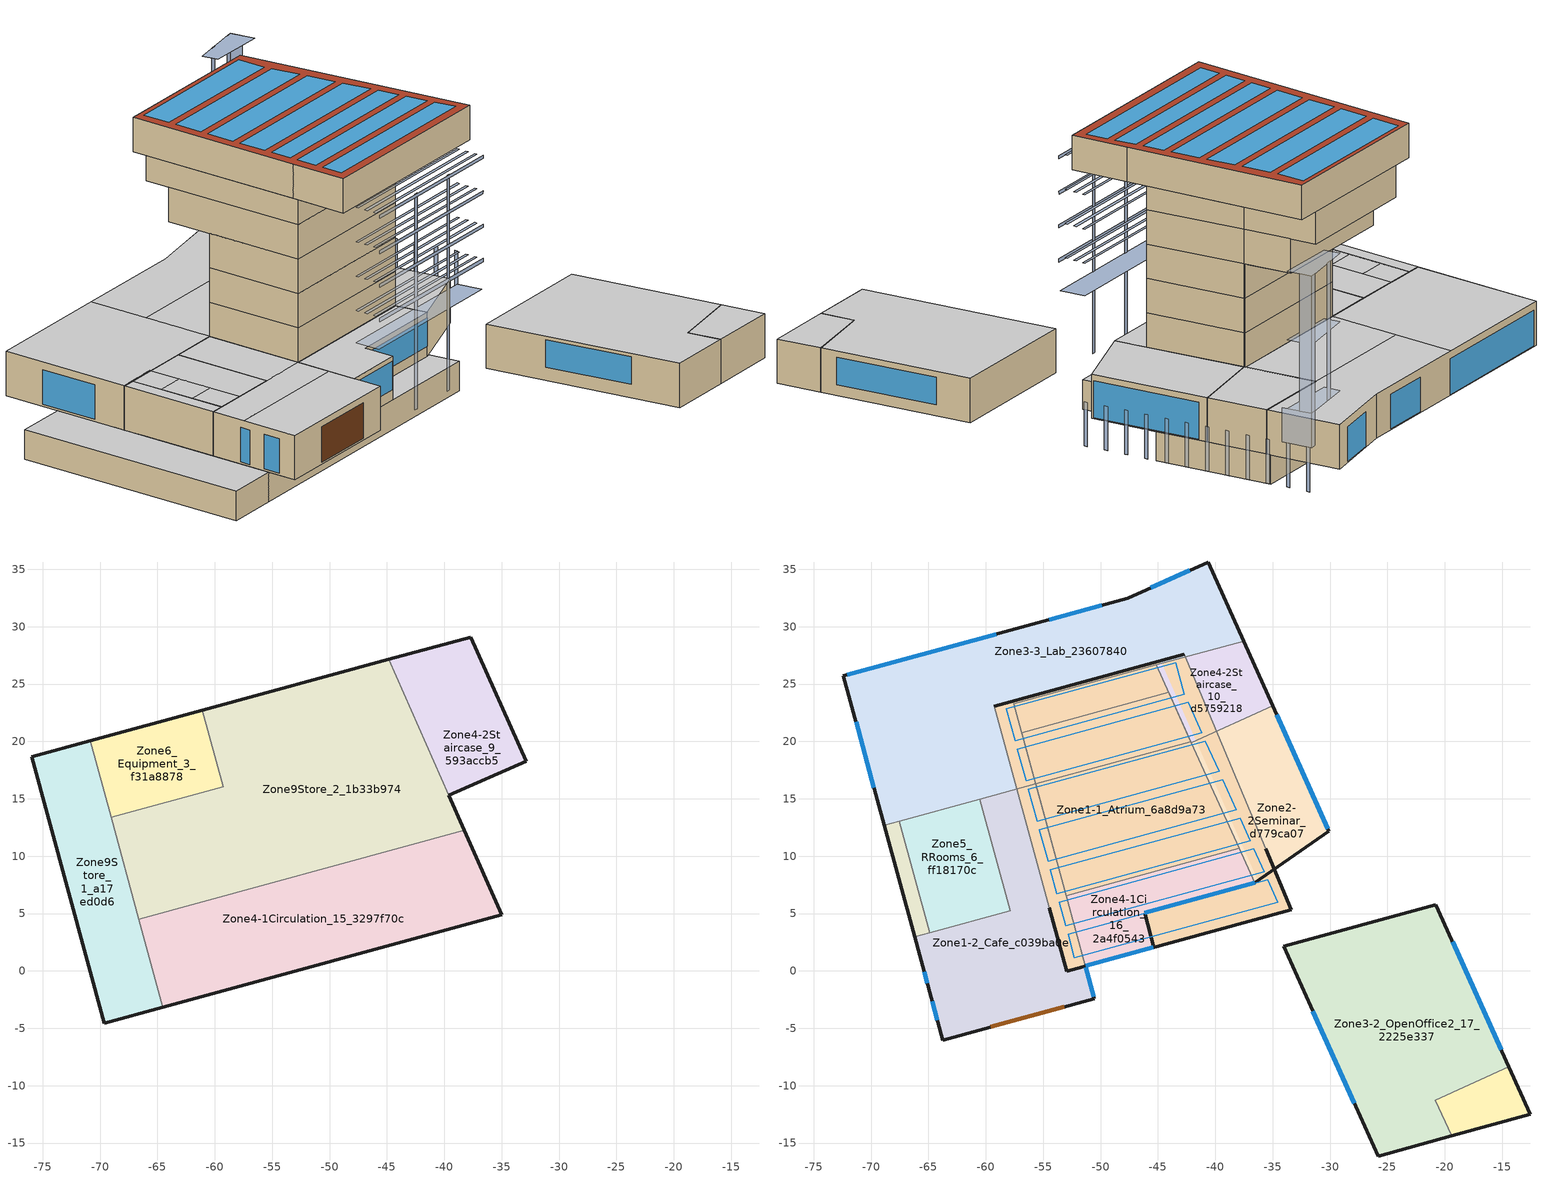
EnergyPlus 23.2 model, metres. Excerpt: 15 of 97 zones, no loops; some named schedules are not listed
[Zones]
Zone4-1Circulation_15_3297f70c
 floor ground (Ext_G): -38.24,12.24 -34.98,4.9 -64.52,-3.17 -66.61,4.5 z-3
 wall to Zone9Store_2_1b33b974 (Generic Interior Wall): -38.24,12.24 -66.61,4.5 z-3:0
 wall to Zone9Store_1_a17ed0d6 (Generic Interior Wall): -66.61,4.5 -64.52,-3.17 z-3:0
 wall ground (Ext_W): -64.52,-3.17 -34.98,4.9 -38.24,12.24 z-3:0
 ceiling ground (Ext_G): -46.17,5.06 -45.35,2.07 -34.98,4.9 -36.3,7.86 -36.56,7.68 z0
Zone4-2Staircase_9_593accb5
 floor ground (Ext_G): -37.69,29.09 -32.85,18.29 -39.6,15.3 -44.85,27.14 z-3
 wall to Zone9Store_2_1b33b974 (Generic Interior Wall): -44.85,27.14 -39.6,15.3 z-3:0
 wall ground (Ext_W): -39.6,15.3 -32.85,18.29 -37.69,29.09 -44.85,27.14 z-3:0
Zone6_Equipment_3_f31a8878
 floor ground (Ext_G): -61.07,22.71 -59.25,16.05 -69.04,13.38 -70.85,20.04 z-3
 wall to Zone9Store_2_1b33b974 (Generic Interior Wall): -69.04,13.38 -59.25,16.05 -61.07,22.71 z-3:0
 wall to Zone9Store_1_a17ed0d6 (Generic Interior Wall): -70.85,20.04 -69.04,13.38 z-3:0
 wall ground (Ext_W): -61.07,22.71 -70.85,20.04 z-3:0
Zone9Store_1_a17ed0d6
 floor ground (Ext_G): -70.85,20.04 -64.52,-3.17 -69.62,-4.56 -75.95,18.65 z-3
 wall to Zone9Store_2_1b33b974 (Generic Interior Wall): -66.61,4.5 -69.04,13.38 z-3:0
 wall ground (Ext_W): -70.85,20.04 -75.95,18.65 -69.62,-4.56 -64.52,-3.17 z-3:0
 ceiling ground (Ext_G): -75.95,18.65 -69.62,-4.56 -64.52,-3.17 -70.85,20.04 z0
Zone9Store_2_1b33b974
 floor ground (Ext_G): -44.85,27.14 -38.24,12.24 -66.61,4.5 -69.04,13.38 -59.25,16.05 -61.07,22.71 z-3
 wall ground (Ext_W): -38.24,12.24 -39.6,15.3 / -44.85,27.14 -61.07,22.71 z-3:0
Zone1-1_Atrium_6a8d9a73
 floor to Zone9Store_2_1b33b974 (Generic Interior Floor): -42.12,19.99 -38.58,12.15 -53.42,8.1 -55.66,16.3 z0
 floor to Zone4-1Circulation_15_3297f70c (Generic Interior Floor): -38.58,12.15 -37.92,10.68 -53,6.56 -53.42,8.1 z0
 floor to Zone4-1Circulation_9_7399e7a8 (Generic Interior Floor): -44.06,24.27 -42.12,19.99 -55.66,16.3 -56.88,20.77 z15
 floor to Zone4-1Circulation_6_541f55f8 (Generic Interior Floor): -45.14,26.66 -44.06,24.27 -56.88,20.77 -57.56,23.27 z18.5
 floor to Zone4-1Circulation_5_8dfb2da8 (Generic Interior Floor): -53,6.56 -52.08,3.19 -53.72,2.75 -54.64,6.12 z22
 floor to Zone4-1Circulation_4_b4d13b00 (Generic Interior Floor): -37.92,10.68 -35.27,4.82 -51.32,0.43 -53,6.56 z22
 floor to Zone3-2_OpenOffice2_5_2a12de25 (Generic Interior Floor): -39.9,20.87 -33.39,5.33 -35.27,4.82 -42.07,19.88 z22
 floor to Zone3-2_OpenOffice2_4_df3f73ff (Generic Interior Floor): -42.71,27.57 -42.61,27.35 -57.56,23.27 -57.62,23.5 z22
 floor to Zone3-1_OpenOffice_2_110e1ef3 (Generic Interior Floor): -57.62,23.5 -53,6.56 -54.64,6.12 -59.26,23.05 z22
 floor to Zone2-1_Meeting_2_0e073c3e (Generic Interior Floor): -52.08,3.19 -51.32,0.43 -52.96,-0.01 -53.72,2.75 z22
 floor to Zone4-2Staircase_3_cad931a6 (Generic Interior Floor): -42.61,27.35 -39.9,20.87 -42.07,19.88 -45.14,26.66 z22
 wall outside (Ext_W): -54.47,5.51 -52.96,-0.01 -33.39,5.33 -35.62,10.65 / -42.71,27.57 -59.26,23.05 z22:25.5
 wall to Zone6_Equipment_2_ef97933c (Generic Interior Wall): -35.62,10.65 -42.71,27.57 z22:25.5
 wall to Zone4-1Circulation_16_2a4f0543 (Generic Interior Wall): -53,6.56 -37.92,10.68 z0:4.5
 wall to Zone4-1Circulation_14_3c9cbe47 (Generic Interior Wall): -42.12,19.99 -55.66,16.3 z8:11.5
 wall to Zone4-1Circulation_13_936781d5 (Generic Interior Wall): -53,6.56 -37.92,10.68 z8:11.5
 wall to Zone4-1Circulation_10_7739e39b (Generic Interior Wall): -53,6.56 -37.92,10.68 z11.5:15
 wall to Zone4-1Circulation_9_7399e7a8 (Generic Interior Wall): -42.12,19.99 -55.66,16.3 z11.5:15
 wall to Zone4-1Circulation_8_3570322d (Generic Interior Wall): -53,6.56 -37.92,10.68 z15:18.5
 wall to Zone4-1Circulation_6_541f55f8 (Generic Interior Wall): -44.06,24.27 -56.88,20.77 z15:18.5
 wall to Zone6_Equipment_1_8cbd7810 (Generic Interior Wall): -59.26,23.05 -54.47,5.51 z22:25.5
 wall to Zone4-1Circulation_4_b4d13b00 (Generic Interior Wall): -53,6.56 -37.92,10.68 z18.5:22
 wall to Zone4-1Circulation_3_90c8337a (Generic Interior Wall): -53,6.56 -37.92,10.68 z4.5:8
 wall to Zone4-1Circulation_1_7168e09f (Generic Interior Wall): -42.12,19.99 -55.66,16.3 z4.5:8
 wall to Zone3-3_Lab_23607840 (Generic Interior Wall): -42.12,19.99 -55.66,16.3 z0:4.5
 wall to Zone3-2_OpenOffice2_15_cc8116dd (Generic Interior Wall): -37.92,10.68 -42.07,19.88 z8:11.5
 wall to Zone3-2_OpenOffice2_11_e9a9f9c3 (Generic Interior Wall): -37.92,10.68 -42.07,19.88 z11.5:15
 wall to Zone3-2_OpenOffice2_8_104f9eb4 (Generic Interior Wall): -37.92,10.68 -42.07,19.88 z15:18.5
 wall to Zone3-2_OpenOffice2_5_2a12de25 (Generic Interior Wall): -37.92,10.68 -42.07,19.88 z18.5:22
 wall to Zone4-2Staircase_10_d5759218 (Generic Interior Wall): -42.07,19.88 -42.12,19.99 z0:4.5
 wall to Zone3-2_OpenOffice2_4_df3f73ff (Generic Interior Wall): -45.14,26.66 -57.56,23.27 z18.5:22
 wall to Zone3-2_OpenOffice2_3_c814639c (Generic Interior Wall): -37.92,10.68 -42.07,19.88 z4.5:8
 wall to Zone3-1_OpenOffice_5_09eeacda (Generic Interior Wall): -55.66,16.3 -53,6.56 z8:11.5
 wall to Zone3-1_OpenOffice_4_da0df4cb (Generic Interior Wall): -55.66,16.3 -53,6.56 z11.5:15
 wall to Zone3-1_OpenOffice_3_5765be82 (Generic Interior Wall): -56.88,20.77 -53,6.56 z15:18.5
 wall to Zone3-1_OpenOffice_2_110e1ef3 (Generic Interior Wall): -57.56,23.27 -53,6.56 z18.5:22
 wall to Zone3-1_OpenOffice_1_9fee57e6 (Generic Interior Wall): -55.66,16.3 -53,6.56 z4.5:8
 wall to Zone4-2Staircase_7_666e637a (Generic Interior Wall): -42.07,19.88 -42.12,19.99 z8:11.5
 wall to Zone2-2Seminar_d779ca07 (Generic Interior Wall): -37.92,10.68 -42.07,19.88 z0:4.5
 wall to Zone1-2_Cafe_c039ba0e (Generic Interior Wall): -55.66,16.3 -53,6.56 z0:4.5
 wall to Zone4-2Staircase_6_98eb0e3c (Generic Interior Wall): -42.07,19.88 -42.12,19.99 z11.5:15
 wall to Zone4-2Staircase_4_d96fed0a (Generic Interior Wall): -42.07,19.88 -44.06,24.27 z15:18.5
 wall to Zone4-2Staircase_3_cad931a6 (Generic Interior Wall): -42.07,19.88 -45.14,26.66 z18.5:22
 wall to Zone4-2Staircase_2_971aa7ec (Generic Interior Wall): -42.07,19.88 -42.12,19.99 z4.5:8
 roof outside (Ext_R): -59.26,23.05 -52.96,-0.01 -33.39,5.33 -42.71,27.57 z25.5
 skylight (Ext_Win): -58.2,22.84 -57.44,20.08 -42.68,24.11 -43.44,26.87 z25.5; -55.32,12.31 -54.57,9.55 -38.16,14.03 -39.35,16.67 z25.5; -56.28,15.82 -55.53,13.06 -39.67,17.39 -40.86,20.03 z25.5
 skylight (U 0.29 SHGC 0.4 Simple Glazing Window): -57.24,19.33 -56.48,16.57 -41.18,20.75 -42.36,23.39 z25.5; -53.6,6 -53.04,3.94 -35.75,8.66 -36.64,10.63 z25.5; -52.83,3.19 -52.27,1.13 -34.55,5.97 -35.43,7.94 z25.5; -54.36,8.8 -53.8,6.74 -36.96,11.34 -37.84,13.31 z25.5
Zone1-2_Cafe_c039ba0e
 floor to Zone9Store_2_1b33b974 (Generic Interior Floor): -55.66,16.3 -53.42,8.1 -58.3,6.76 -60.54,14.96 z0
 floor ground (Ext_G): -51.32,0.43 -50.55,-2.42 -63.74,-6.02 -64.52,-3.17 z0
 floor to Zone4-1Circulation_15_3297f70c (Generic Interior Floor): -53.42,8.1 -51.32,0.43 -64.52,-3.17 -66.19,2.96 -57.88,5.23 -58.3,6.76 z0
 wall outside (Ext_W): -66.19,2.96 -63.74,-6.02 -50.55,-2.42 -51.32,0.43 z0:4.5
 wall to Zone7Shaft_6_667e71f6 (Generic Interior Wall): -64.89,3.32 -66.19,2.96 z0:4.5
 wall to Zone5_RRooms_6_ff18170c (Generic Interior Wall): -60.54,14.96 -57.88,5.23 -64.89,3.32 z0:4.5
 wall to Zone4-1Circulation_16_2a4f0543 (Generic Interior Wall): -51.32,0.43 -53,6.56 z0:4.5
 wall to Zone3-3_Lab_23607840 (Generic Interior Wall): -55.66,16.3 -60.54,14.96 z0:4.5
 window (Ext_Win): -65.36,-0.09 -65.09,-1.07 z0.21:3.73; -64.66,-2.65 -64.21,-4.29 z0.2:3.73; -50.6,-2.23 -51.3,0.34 z0.2:3.82
 door (Ext_Door): -59.58,-4.89 -53.17,-3.14 z0.2:3.82
 ceiling to Zone4-1Circulation_2_bd6d9cbe (Generic Interior Ceiling): -66.19,2.96 -65.27,-0.41 -52.08,3.19 -53,6.56 z4.5
 ceiling to Zone3-1_OpenOffice_1_9fee57e6 (Generic Interior Ceiling): -60.54,14.96 -57.88,5.23 -53,6.56 -55.66,16.3 z4.5
 ceiling to Zone2-1_Meeting_1_eca3b0f8 (Generic Interior Ceiling): -65.27,-0.41 -63.74,-6.02 -50.55,-2.42 -52.08,3.19 z4.5
Zone2-2Seminar_d779ca07
 floor to Zone9Store_2_1b33b974 (Generic Interior Floor): -41.7,20.05 -38.24,12.24 -38.58,12.15 -42.07,19.88 z0
 floor to Zone4-2Staircase_9_593accb5 (Generic Interior Floor): -35.01,23.1 -32.85,18.29 -39.6,15.3 -41.7,20.05 z0
 floor to Zone4-1Circulation_15_3297f70c (Generic Interior Floor): -38.24,12.24 -36.3,7.86 -36.56,7.68 -38.58,12.15 z0
 floor ground (Ext_G): -32.85,18.29 -30.1,12.16 -36.3,7.86 -39.6,15.3 z0
 wall outside (Ext_W): -36.56,7.68 -30.1,12.16 -35.01,23.1 z0:4.5
 wall to Zone4-2Staircase_10_d5759218 (Generic Interior Wall): -35.01,23.1 -42.07,19.88 z0:4.5
 wall to Zone4-1Circulation_16_2a4f0543 (Generic Interior Wall): -37.92,10.68 -36.56,7.68 z0:4.5
 window (U 0.29 SHGC 0.4 Simple Glazing Window): -30.2,12.38 -34.64,22.3 z0.1:3.85
 ceiling to Zone3-2_OpenOffice2_3_c814639c (Generic Interior Ceiling): -42.07,19.88 -36.56,7.68 -30.1,12.16 -35.01,23.1 z4.5
Zone3-2_OpenOffice2_17_2225e337
 floor ground (Ext_G): -20.78,5.76 -14.42,-8.37 -20.82,-11.25 -19.41,-14.38 -25.8,-16.13 -34.06,2.14 z0
 wall outside (Ext_W): -14.42,-8.37 -20.78,5.76 -34.06,2.14 -25.8,-16.13 -19.41,-14.38 z0:4.5
 wall to Zone4-2Staircase_8_023d3ca0 (Generic Interior Wall): -19.41,-14.38 -20.82,-11.25 -14.42,-8.37 z0:4.5
 window (U 0.29 SHGC 0.4 Simple Glazing Window): -15.08,-6.89 -19.32,2.52 z1.1:3.9; -31.51,-3.5 -27.87,-11.55 z1.35:4.15
 ceiling to Zone3-2_OpenOffice2_2_5518a8fc (Generic Interior Ceiling): -34.06,2.14 -25.8,-16.13 -19.41,-14.38 -20.82,-11.25 -14.42,-8.37 -20.78,5.76 z4.5
Zone3-3_Lab_23607840
 floor to Zone9Store_2_1b33b974 (Generic Interior Floor): -44.69,26.78 -45.14,26.66 -42.12,19.99 -68.85,12.69 -69.04,13.38 -59.25,16.05 -61.07,22.71 -44.85,27.14 z0
 floor ground (Ext_G): -40.62,35.63 -37.69,29.09 -70.85,20.04 -72.4,25.7 -47.65,32.46 z0
 floor to Zone6_Equipment_3_f31a8878 (Generic Interior Floor): -61.07,22.71 -59.25,16.05 -69.04,13.38 -70.85,20.04 z0
 floor to Zone4-2Staircase_9_593accb5 (Generic Interior Floor): -37.69,29.09 -37.53,28.73 -44.69,26.78 -44.85,27.14 z0
 wall outside (Ext_W): -37.53,28.73 -40.62,35.63 -47.65,32.46 -72.4,25.7 -68.85,12.69 z0:4.5
 wall to Zone7Shaft_6_667e71f6 (Generic Interior Wall): -68.85,12.69 -67.55,13.05 z0:4.5
 wall to Zone5_RRooms_6_ff18170c (Generic Interior Wall): -67.55,13.05 -60.54,14.96 z0:4.5
 wall to Zone4-2Staircase_10_d5759218 (Generic Interior Wall): -42.12,19.99 -45.14,26.66 -37.53,28.73 z0:4.5
 window (U 0.29 SHGC 0.4 Simple Glazing Window): -42.21,34.91 -45.62,33.38 / -49.89,31.85 -54.47,30.59 z0.1:3.63; -59.07,29.34 -72.08,25.79 z0.1:3.73; -71.31,21.69 -69.74,15.97 z0.2:3.73
 ceiling to Zone3-1_OpenOffice_1_9fee57e6 (Generic Interior Ceiling): -72.4,25.7 -68.87,12.79 -64.79,13.9 -64.77,13.81 -55.66,16.3 -59.21,29.3 z4.5
 ceiling to Zone2-1_Meeting_20_bb5f5374 (Generic Interior Ceiling): -67.57,13.14 -67.55,13.05 -64.77,13.81 -64.79,13.9 z4.5
 ceiling to Zone7Shaft_5_db2deef5 (Generic Interior Ceiling): -68.87,12.79 -68.85,12.69 -67.55,13.05 -67.57,13.14 z4.5
 ceiling to Zone4-1Circulation_1_7168e09f (Generic Interior Ceiling): -57.56,23.27 -55.66,16.3 -42.12,19.99 -45.14,26.66 z4.5
 ceiling to Zone3-2_OpenOffice2_1_ece2c271 (Generic Interior Ceiling): -59.21,29.3 -57.56,23.27 -37.53,28.73 -40.62,35.63 -47.65,32.46 z4.5
Zone4-1Circulation_16_2a4f0543
 floor to Zone4-1Circulation_15_3297f70c (Generic Interior Floor): -37.92,10.68 -36.56,7.68 -46.17,5.06 -45.35,2.07 -51.32,0.43 -53,6.56 z0
 wall outside (Ext_W): -51.32,0.43 -45.35,2.07 -46.17,5.06 -36.56,7.68 z0:4.5
 window (U 0.29 SHGC 0.4 Simple Glazing Window): -51.28,0.45 -45.4,2.05 z1.1:4; -46.13,5.07 -36.57,7.68 z1.03:3.92
 ceiling to Zone4-1Circulation_3_90c8337a (Generic Interior Ceiling): -53,6.56 -51.32,0.43 -45.35,2.07 -46.17,5.06 -36.56,7.68 -37.92,10.68 z4.5
Zone4-2Staircase_10_d5759218
 floor to Zone9Store_2_1b33b974 (Generic Interior Floor): -44.69,26.78 -41.7,20.05 -42.07,19.88 -45.14,26.66 z0
 floor to Zone4-2Staircase_9_593accb5 (Generic Interior Floor): -37.53,28.73 -35.01,23.11 -41.7,20.05 -44.69,26.78 z0
 wall outside (Ext_W): -35.01,23.11 -37.53,28.73 z0:4.5
 ceiling to Zone4-2Staircase_2_971aa7ec (Generic Interior Ceiling): -45.14,26.66 -42.07,19.88 -35.01,23.11 -37.53,28.73 z4.5
Zone4-2Staircase_8_023d3ca0
 floor ground (Ext_G): -14.42,-8.37 -12.55,-12.51 -19.41,-14.38 -20.82,-11.25 z0
 wall outside (Ext_W): -19.41,-14.38 -12.55,-12.51 -14.42,-8.37 z0:4.5
 ceiling to Zone4-2Staircase_1_acd995b7 (Generic Interior Ceiling): -20.82,-11.25 -19.41,-14.38 -12.55,-12.51 -14.42,-8.37 z4.5
Zone5_RRooms_6_ff18170c
 floor to Zone9Store_2_1b33b974 (Generic Interior Floor): -60.54,14.96 -58.3,6.76 -65.31,4.85 -67.55,13.05 z0
 floor to Zone4-1Circulation_15_3297f70c (Generic Interior Floor): -58.3,6.76 -57.88,5.23 -64.89,3.32 -65.31,4.85 z0
 wall to Zone7Shaft_6_667e71f6 (Generic Interior Wall): -67.55,13.05 -64.89,3.32 z0:4.5
 ceiling to Zone3-1_OpenOffice_1_9fee57e6 (Generic Interior Ceiling): -64.77,13.81 -62.11,4.08 -57.88,5.23 -60.54,14.96 z4.5
 ceiling to Zone2-1_Meeting_20_bb5f5374 (Generic Interior Ceiling): -67.55,13.05 -66.69,9.92 -63.91,10.68 -64.77,13.81 z4.5
 ceiling to Zone2-1_Meeting_19_6762c5bd (Generic Interior Ceiling): -66.69,9.92 -65.77,6.54 -62.99,7.3 -63.91,10.68 z4.5
 ceiling to Zone2-1_Meeting_18_c3fa0ffe (Generic Interior Ceiling): -65.77,6.54 -64.89,3.32 -62.11,4.08 -62.99,7.3 z4.5
Zone7Shaft_6_667e71f6
 floor to Zone9Store_2_1b33b974 (Generic Interior Floor): -67.55,13.05 -65.31,4.85 -66.61,4.5 -68.85,12.69 z0
 floor to Zone4-1Circulation_15_3297f70c (Generic Interior Floor): -65.31,4.85 -64.89,3.32 -66.19,2.96 -66.61,4.5 z0
 wall outside (Ext_W): -68.85,12.69 -66.19,2.96 z0:4.5
 ceiling to Zone7Shaft_5_db2deef5 (Generic Interior Ceiling): -68.85,12.69 -66.19,2.96 -64.89,3.32 -67.55,13.05 z4.5
shading: -35.11,37.54 -35.2,37.88 / -29.93,26.07 -30.02,26.41 / -29.07,24.16 -29.16,24.5 / -34.24,35.63 -34.34,35.97 / -28.21,22.25 -28.3,22.59 / -25.62,16.52 -25.71,16.86 / -30.79,27.98 -30.89,28.32 / -27.35,20.34 -27.44,20.68 / -31.66,29.89 -31.75,30.23 / -33.38,33.72 -33.47,34.05 / -26.48,18.43 -26.58,18.77 / -32.52,31.81 -32.61,32.14 z0:4.5; -34.05,35.21 -35.33,37.98 / -35.33,37.98 -35.92,37.72 z4.5:8; -34.81,36.84 -35.33,37.98 / -35.33,37.98 -35.92,37.72 / -38.27,36.68 -38.85,36.42 z8:22; -39.94,0.65 -39.6,0.74 / -44.95,-0.72 -44.61,-0.62 z-0.13:21.87; -35.08,2.55 -35.01,2.31 -50.67,-1.97 -50.74,-1.73 z22.01; -50.55,-2.41,14.9 -50.55,-2.4,14.57 -34.55,1.97,14.57 -34.55,1.95,14.9; -35.6,4.48 -35.54,4.24 -51.2,-0.04 -51.26,0.2 z18.51; -50.55,-2.41,18.32 -50.55,-2.39,17.99 -34.55,1.97,17.99 -34.55,1.96,18.32; -35.08,2.55 -35.01,2.31 -50.67,-1.97 -50.74,-1.73 z15.01; -35.6,4.48 -35.54,4.24 -51.2,-0.04 -51.26,0.2 z11.51; -50.55,-2.41,11.4 -50.55,-2.4,11.07 -34.55,1.97,11.07 -34.55,1.95,11.4; -35.34,3.51 -35.27,3.27 -50.93,-1 -51,-0.76 z11.51; -51.25,0.18 -50.59,-2.26 -34.59,2.11 -35.63,4.44 z8.22; -35.34,3.51 -35.27,3.27 -50.93,-1 -51,-0.76 z22.01; -35.6,4.48 -35.54,4.24 -51.2,-0.04 -51.26,0.2 z15.01; -40.62,35.63 -39.96,34.15 -34.28,35.7 -35.33,37.98 z8; -35.34,3.51 -35.27,3.27 -50.93,-1 -51,-0.76 z18.51; -35.08,2.55 -35.01,2.31 -50.67,-1.97 -50.74,-1.73 z18.51; -40.62,35.63 -39.96,34.15 -34.28,35.7 -35.33,37.98 z15; -35.34,3.51 -35.27,3.27 -50.93,-1 -51,-0.76 z15.01; -35.08,2.55 -35.01,2.31 -50.67,-1.97 -50.74,-1.73 z11.51; -50.55,-2.41,21.93 -50.55,-2.4,21.6 -34.55,1.97,21.6 -34.55,1.95,21.93; -40.62,35.63 -39.96,34.15 -34.28,35.7 -35.33,37.98 z22; -35.6,4.48 -35.54,4.24 -51.2,-0.04 -51.26,0.2 z22.01
[Building]
HVACDetailed-Oct-13: North Axis {deg}=0; Terrain=City; Solar Distribution=FullExteriorWithReflections
[Site:Location]
Site 1: Latitude {deg}=0; Longitude {deg}=0; Time Zone {hr}=0; Elevation {m}=0
[Site:WaterMainsTemperature]
Calculation Method=CorrelationFromWeatherFile
[SizingPeriod:DesignDay] Month=7; Day of Month=21; Day Type=SummerDesignDay; Dry-Bulb Temperature Range Modifier Type=DefaultMultipliers; Barometric Pressure {Pa}=100832; Wind Speed {m/s}=4.8; Wind Direction {deg}=260; Rain Indicator=No; Snow Indicator=No; Daylight Saving Time Indicator=No; Solar Model Indicator=ASHRAETau2017; Begin Environment Reset Mode=FullResetAtBeginEnvironment
Name | Maximum Dry-Bulb Temperature {C} | Daily Dry-Bulb Temperature Range {deltaC} | Humidity Condition Type | Wetbulb or DewPoint at Maximum Dry-Bulb {C} | Enthalpy at Maximum Dry-Bulb {J/kg}
Edinburgh.AP Ann Clg .4% Condns DB=>MWB | 22.2 | 10.9 | Wetbulb | 16.8
Edinburgh.AP Ann Clg .4% Condns DP=>MDB | 19.2 | 8.1 | Dewpoint | 16.5
Edinburgh.AP Ann Clg .4% Condns Enth=>MDB | 21.1 | 8.1 | Enthalpy |  | 50300
Edinburgh.AP Ann Clg .4% Condns WB=>MDB | 20.9 | 9.3 | Wetbulb | 17.8
[Material] Thermal Absorptance=0.9
Name | Roughness | Thickness {m} | Conductivity {W/m-K} | Density {kg/m3} | Specific Heat {J/kg-K} | Solar Absorptance | Visible Absorptance
Generic Acoustic Tile | MediumSmooth | 0.02 | 0.06 | 368 | 590 | 0.2 | 0.2
Generic Ceiling Air Gap | Smooth | 0.1 | 0.556 | 1.28 | 1000 | 0.7 | 0.7
Generic Gypsum Board | MediumSmooth | 0.0127 | 0.16 | 800 | 1090 | 0.5 | 0.5
Generic LW Concrete | MediumRough | 0.1 | 0.53 | 1280 | 840 | 0.8 | 0.8
Generic Wall Air Gap | Smooth | 0.1 | 0.667 | 1.28 | 1000 | 0.7 | 0.7
[Material:NoMass] Roughness=MediumRough; Thermal Absorptance=0.9; Solar Absorptance=0.7; Visible Absorptance=0.7
Name | Thermal Resistance {m2-K/W}
MaterialDoor | 0.405556
MaterialExt_G; MaterialExt_R | 7.54231
MaterialExt_W | 6.51667
[WindowMaterial:SimpleGlazingSystem] Visible Transmittance=0.6
Name | U-Factor {W/m2-K} | Solar Heat Gain Coefficient
MaterialExt_Win | 1.54 | 0.3
U 0.29 SHGC 0.4 Simple Glazing | 1.64662 | 0.4
[Construction]
Ext_Door: MaterialDoor
Ext_G: MaterialExt_G
Ext_R: MaterialExt_R
Ext_W: MaterialExt_W
Ext_Win: MaterialExt_Win
Generic Interior Ceiling: Generic LW Concrete, Generic Ceiling Air Gap, Generic Acoustic Tile
Generic Interior Floor: Generic Acoustic Tile, Generic Ceiling Air Gap, Generic LW Concrete
Generic Interior Wall: Generic Gypsum Board, Generic Wall Air Gap, Generic Gypsum Board
U 0.29 SHGC 0.4 Simple Glazing Window: U 0.29 SHGC 0.4 Simple Glazing
[Zone] Multiplier=1; Part of Total Floor Area=Yes
Name | Ceiling Height {m} | Volume {m3}
Zone1-1_Atrium_6a8d9a73 | 25.5 | 5420.61
Zone1-2_Cafe_c039ba0e | 4.5 | 803.014
Zone2-2Seminar_d779ca07 | 4.5 | 442.531
Zone3-2_OpenOffice2_17_2225e337 | 4.5 | 1098.45
Zone3-3_Lab_23607840 | 4.5 | 1859.33
Zone4-1Circulation_15_3297f70c | 3 | 715.279
Zone4-1Circulation_16_2a4f0543 | 4.5 | 318.924
Zone4-2Staircase_10_d5759218 | 4.5 | 238.06
Zone4-2Staircase_8_023d3ca0 | 4.5 | 126.005
Zone4-2Staircase_9_593accb5 | 3 | 273.526
Zone5_RRooms_6_ff18170c | 4.5 | 329.703
Zone6_Equipment_3_f31a8878 | 3 | 210.09
Zone7Shaft_6_667e71f6 | 4.5 | 61.2846
Zone9Store_1_a17ed0d6 | 3 | 381.516
Zone9Store_2_1b33b974 | 3 | 1152.21
[Space]
Name | Zone | Space Type
Zone1-1_Atrium_6a8d9a73_Space | Zone1-1_Atrium_6a8d9a73 | 1-1_atrium_br_
Zone1-2_Cafe_c039ba0e_Space | Zone1-2_Cafe_c039ba0e | 1-2_cafe_br_
Zone2-2Seminar_d779ca07_Space | Zone2-2Seminar_d779ca07 | 2-2_seminar_br_
Zone3-2_OpenOffice2_17_2225e337_Space | Zone3-2_OpenOffice2_17_2225e337 | 3-2_openoffice2_br_
Zone3-3_Lab_23607840_Space | Zone3-3_Lab_23607840 | 3-3_lab_br_
Zone4-1Circulation_15_3297f70c_Space | Zone4-1Circulation_15_3297f70c | 4-1_circulation_br_
Zone4-1Circulation_16_2a4f0543_Space | Zone4-1Circulation_16_2a4f0543 | 4-1_circulation_br_
Zone4-2Staircase_10_d5759218_Space | Zone4-2Staircase_10_d5759218 | 4-2_staircase_br_
Zone4-2Staircase_8_023d3ca0_Space | Zone4-2Staircase_8_023d3ca0 | 4-2_staircase_br_
Zone4-2Staircase_9_593accb5_Space | Zone4-2Staircase_9_593accb5 | 4-2_staircase_br_
Zone5_RRooms_6_ff18170c_Space | Zone5_RRooms_6_ff18170c | 5_rrooms_br_
Zone6_Equipment_3_f31a8878_Space | Zone6_Equipment_3_f31a8878 | 6_equipment_br_
Zone7Shaft_6_667e71f6_Space | Zone7Shaft_6_667e71f6 | 7_shaft_br_
Zone9Store_1_a17ed0d6_Space | Zone9Store_1_a17ed0d6 | 9_store_br_
Zone9Store_2_1b33b974_Space | Zone9Store_2_1b33b974 | 9_store_br_
[SpaceList]
1-1_atrium_br_: Zone1-1_Atrium_6a8d9a73_Space
1-2_cafe_br_: Zone1-2_Cafe_c039ba0e_Space
2-2_seminar_br_: Zone2-2Seminar_d779ca07_Space
3-2_openoffice2_br_: Zone3-2_OpenOffice2_16_adf85eec_Space, Zone3-2_OpenOffice2_9_6c3225f9_Space, Zone3-2_OpenOffice2_10_b9c5c1e2_Space, Zone3-2_OpenOffice2_5_2a12de25_Space, Zone3-2_OpenOffice2_15_cc8116dd_Space, Zone3-2_OpenOffice2_18_c00ed735_Space, Zone3-2_OpenOffice2_8_104f9eb4_Space, Zone3-2_OpenOffice2_1_ece2c271_Space, Zone3-2_OpenOffice2_2_5518a8fc_Space, Zone3-2_OpenOffice2_3_c814639c_Space, Zone3-2_OpenOffice2_13_3028a123_Space, Zone3-2_OpenOffice2_4_df3f73ff_Space, Zone3-2_OpenOffice2_6_9b68752e_Space, Zone3-2_OpenOffice2_7_76c03369_Space, Zone3-2_OpenOffice2_17_2225e337_Space, Zone3-2_OpenOffice2_11_e9a9f9c3_Space, Zone3-2_OpenOffice2_12_5847d1c6_Space, Zone3-2_OpenOffice2_14_e2d86807_Space, Zone3-2_OpenOffice2_19_923a5f36_Space
3-3_lab_br_: Zone3-3_Lab_23607840_Space
4-1_circulation_br_: Zone4-1Circulation_16_2a4f0543_Space, Zone4-1Circulation_12_c76a91c3_Space, Zone4-1Circulation_5_8dfb2da8_Space, Zone4-1Circulation_4_b4d13b00_Space, Zone4-1Circulation_13_936781d5_Space, Zone4-1Circulation_3_90c8337a_Space, Zone4-1Circulation_8_3570322d_Space, Zone4-1Circulation_1_7168e09f_Space, Zone4-1Circulation_15_3297f70c_Space, Zone4-1Circulation_2_bd6d9cbe_Space, Zone4-1Circulation_6_541f55f8_Space, Zone4-1Circulation_14_3c9cbe47_Space, Zone4-1Circulation_7_59bbfa97_Space, Zone4-1Circulation_9_7399e7a8_Space, Zone4-1Circulation_10_7739e39b_Space, Zone4-1Circulation_11_8851a81f_Space
4-2_staircase_br_: Zone4-2Staircase_6_98eb0e3c_Space, Zone4-2Staircase_4_d96fed0a_Space, Zone4-2Staircase_1_acd995b7_Space, Zone4-2Staircase_2_971aa7ec_Space, Zone4-2Staircase_3_cad931a6_Space, Zone4-2Staircase_5_7ce0751d_Space, Zone4-2Staircase_7_666e637a_Space, Zone4-2Staircase_8_023d3ca0_Space, Zone4-2Staircase_9_593accb5_Space, Zone4-2Staircase_11_8b1e9cfb_Space, Zone4-2Staircase_10_d5759218_Space
5_rrooms_br_: Zone5_RRooms_4_994341f5_Space, Zone5_RRooms_1_9ae4908e_Space, Zone5_RRooms_2_c6d4a9c9_Space, Zone5_RRooms_3_dfa855b2_Space, Zone5_RRooms_5_0ecbe711_Space, Zone5_RRooms_6_ff18170c_Space
6_equipment_br_: Zone6_Equipment_1_8cbd7810_Space, Zone6_Equipment_2_ef97933c_Space, Zone6_Equipment_3_f31a8878_Space
7_shaft_br_: Zone7Shaft_6_667e71f6_Space, Zone7Shaft_1_fdb86ad9_Space, Zone7Shaft_2_d4b916fd_Space, Zone7Shaft_3_ea084389_Space, Zone7Shaft_4_d39f6429_Space, Zone7Shaft_5_db2deef5_Space
9_store_br_: Zone9Store_1_a17ed0d6_Space, Zone9Store_2_1b33b974_Space
[Lights] Design Level Calculation Method=Watts/Area; Return Air Fraction=0; Fraction Radiant=0.32; Fraction Visible=0.25; Fraction Replaceable=1
Name | Zone or ZoneList or Space or SpaceList | Schedule | Watts per Zone Floor Area {W/m2}
lt_1-1_atrium_br_ | 1-1_atrium_br_ | lt_sch_1-1_atrium_br_ | 3.75
lt_1-2_cafe_br_ | 1-2_cafe_br_ | lt_sch_1-2_cafe_br_ | 3.75
lt_2-2_seminar_br_ | 2-2_seminar_br_ | lt_sch_2-2_seminar_br_ | 4.5
lt_3-2_openoffice2_br_ | 3-2_openoffice2_br_ | lt_sch_3-2_openoffice2_br_ | 4.5
lt_3-3_lab_br_ | 3-3_lab_br_ | lt_sch_3-3_lab_br_ | 4.5
lt_4-1_circulation_br_ | 4-1_circulation_br_ | lt_sch_4-1_circulation_br_ | 3.75
lt_4-2_staircase_br_ | 4-2_staircase_br_ | lt_sch_4-2_staircase_br_ | 3.75
lt_5_rrooms_br_ | 5_rrooms_br_ | lt_sch_5_rrooms_br_ | 10
lt_6_equipment_br_ | 6_equipment_br_ | lt_sch_6_equipment_br_ | 3.75
lt_7_shaft_br_ | 7_shaft_br_ | lt_sch_7_shaft_br_ | 0
lt_9_store_br_ | 9_store_br_ | lt_sch_9_store_br_ | 3.75
[People] Number of People Calculation Method=People/Area; Fraction Radiant=0.3; Activity Level Schedule=Seated Adult Activity
Name | Zone or ZoneList or Space or SpaceList | Number of People Schedule | People per Floor Area {person/m2}
ppl_1-1_atrium_br_ | 1-1_atrium_br_ | ppl_sch_1-1_atrium_br_ | 0.1
ppl_1-2_cafe_br_ | 1-2_cafe_br_ | ppl_sch_1-2_cafe_br_ | 0.1
ppl_2-2_seminar_br_ | 2-2_seminar_br_ | ppl_sch_2-2_seminar_br_ | 0.5
ppl_3-2_openoffice2_br_ | 3-2_openoffice2_br_ | ppl_sch_3-2_openoffice2_br_ | 0.1
ppl_3-3_lab_br_ | 3-3_lab_br_ | ppl_sch_3-3_lab_br_ | 0.1
ppl_4-1_circulation_br_ | 4-1_circulation_br_ | ppl_sch_4-1_circulation_br_ | 0
ppl_4-2_staircase_br_ | 4-2_staircase_br_ | ppl_sch_4-2_staircase_br_ | 0
ppl_5_rrooms_br_ | 5_rrooms_br_ | ppl_sch_5_rrooms_br_ | 0
ppl_6_equipment_br_ | 6_equipment_br_ | ppl_sch_6_equipment_br_ | 0
ppl_7_shaft_br_ | 7_shaft_br_ | ppl_sch_7_shaft_br_ | 0
ppl_9_store_br_ | 9_store_br_ | ppl_sch_9_store_br_ | 0
[ElectricEquipment] Design Level Calculation Method=Watts/Area; Fraction Latent=0; Fraction Radiant=0; Fraction Lost=0
Name | Zone or ZoneList or Space or SpaceList | Schedule | Watts per Zone Floor Area {W/m2}
eq_1-1_atrium_br_ | 1-1_atrium_br_ | eq_sch_1-1_atrium_br_ | 16
eq_1-2_cafe_br_ | 1-2_cafe_br_ | eq_sch_1-2_cafe_br_ | 16
eq_2-2_seminar_br_ | 2-2_seminar_br_ | eq_sch_2-2_seminar_br_ | 20
eq_3-2_openoffice2_br_ | 3-2_openoffice2_br_ | eq_sch_3-2_openoffice2_br_ | 16
eq_3-3_lab_br_ | 3-3_lab_br_ | eq_sch_3-3_lab_br_ | 16
eq_4-1_circulation_br_ | 4-1_circulation_br_ | eq_sch_4-1_circulation_br_ | 0
eq_4-2_staircase_br_ | 4-2_staircase_br_ | eq_sch_4-2_staircase_br_ | 0
eq_5_rrooms_br_ | 5_rrooms_br_ | eq_sch_5_rrooms_br_ | 0
eq_6_equipment_br_ | 6_equipment_br_ | eq_sch_6_equipment_br_ | 0
eq_7_shaft_br_ | 7_shaft_br_ | eq_sch_7_shaft_br_ | 0
eq_9_store_br_ | 9_store_br_ | eq_sch_9_store_br_ | 0
[ZoneInfiltration:DesignFlowRate] 7th field=0.00027; Constant Term Coefficient=1; Temperature Term Coefficient=0; Velocity Term Coefficient=0
Name | Zone or ZoneList or Space or SpaceList | Schedule | 4th field | 8th field | Design Flow Rate Calculation Method
inftr_atrium_br_ | 1-1_atrium_br_ | inftr_sch_atrium_br_ | AirChanges/Hour | 2
inftr_office-m-c_br_ 6 | 1-2_cafe_br_ | inftr_sch_office-m-c_br_ |  |  | Flow/ExteriorArea
inftr_office-m-c_br_ 10 | 2-2_seminar_br_ | inftr_sch_office-m-c_br_ |  |  | Flow/ExteriorArea
inftr_office-m-c_br_ 12 | 3-2_openoffice2_br_ | inftr_sch_office-m-c_br_ |  |  | Flow/ExteriorArea
inftr_office-m-c_br_ 3 | 3-3_lab_br_ | inftr_sch_office-m-c_br_ |  |  | Flow/ExteriorArea
inftr_office-m-c_br_ 1 | 4-1_circulation_br_ | inftr_sch_office-m-c_br_ |  |  | Flow/ExteriorArea
inftr_office-m-c_br_ 9 | 4-2_staircase_br_ | inftr_sch_office-m-c_br_ |  |  | Flow/ExteriorArea
inftr_office-m-c_br_ 7 | 5_rrooms_br_ | inftr_sch_office-m-c_br_ |  |  | Flow/ExteriorArea
inftr_office-m-c_br_ 11 | 6_equipment_br_ | inftr_sch_office-m-c_br_ |  |  | Flow/ExteriorArea
inftr_office-m-c_br_ 5 | 7_shaft_br_ | inftr_sch_office-m-c_br_ |  |  | Flow/ExteriorArea
inftr_office-m-c_br_ 4 | 9_store_br_ | inftr_sch_office-m-c_br_ |  |  | Flow/ExteriorArea
[ZoneVentilation:WindandStackOpenArea] Opening Area {m2}=0; Opening Area Fraction Schedule=NaturalVent; Opening Effectiveness=0; Discharge Coefficient for Opening=0.45; Minimum Indoor Temperature {C}=0; Maximum Indoor Temperature {C}=100; Delta Temperature {deltaC}=-100; Minimum Outdoor Temperature {C}=-100; Maximum Outdoor Temperature {C}=100; Maximum Wind Speed {m/s}=40
Name | Zone or Space | Effective Angle {deg} | Height Difference {m}
win-sky_1_f1157914_Opening; win-sky_2_918da5ed_Opening; win-sky_3_4cb4f17f_Opening; win-sky_4_41ee242e_Opening; win-sky_5_d0d9c1c5_Opening; win-sky_6_64407933_Opening; win-sky_7_6d06ca69_Opening | Zone1-1_Atrium_6a8d9a73 | 90 | 0
win-NE_2_e122bfea_Opening | Zone1-2_Cafe_c039ba0e | 255 | 0.879375
win-NE_3_77e96964_Opening | Zone1-2_Cafe_c039ba0e | 255 | 0.8815
win-NE_1_2108a6a0_Opening | Zone1-2_Cafe_c039ba0e | 75 | 0.904375
win-NE_5_fbec3f4a_Opening | Zone3-2_OpenOffice2_17_2225e337 | 66 | 0.7
win-SW_18_869a80ae_Opening | Zone3-2_OpenOffice2_17_2225e337 | 246 | 0.7
win-NE_16_1b7e419e_Opening | Zone3-3_Lab_23607840 | 336 | 0.8815
win-NE_13_57ba3e3c_Opening | Zone3-3_Lab_23607840 | 345 | 0.906542
win-NE_14_eb00fd4e_Opening | Zone3-3_Lab_23607840 | 345 | 0.881542
win-NE_4_2be2e3ce_Opening | Zone3-3_Lab_23607840 | 255 | 0.8815
win-SW_19_547fb0ae_Opening | Zone4-1Circulation_16_2a4f0543 | 165 | 0.725
win-SW_20_5679c09e_Opening | Zone4-1Circulation_16_2a4f0543 | 165 | 0.722875
[Zone equipment]
Zone7Shaft_6_667e71f6: Zone7Shaft_6_667e71f6 Ideal Loads Air System
Zone9Store_1_a17ed0d6: Zone9Store_1_a17ed0d6 Ideal Loads Air System
Zone9Store_2_1b33b974: Zone9Store_2_1b33b974 Ideal Loads Air System
[Sizing:Zone] Zone Cooling Design Supply Air Temperature Input Method=SupplyAirTemperature; Zone Cooling Design Supply Air Temperature {C}=14; Zone Cooling Design Supply Air Temperature Difference {deltaC}=11.11; Zone Heating Design Supply Air Temperature Input Method=SupplyAirTemperature; Zone Heating Design Supply Air Temperature {C}=40; Zone Heating Design Supply Air Temperature Difference {deltaC}=11.11; Zone Cooling Design Supply Air Humidity Ratio {kgWater/kgDryAir}=0.0085; Zone Heating Design Supply Air Humidity Ratio {kgWater/kgDryAir}=0.008; Cooling Design Air Flow Method=DesignDay; Cooling Design Air Flow Rate {m3/s}=0; Cooling Minimum Air Flow per Zone Floor Area {m3/s-m2}=0.000762; Cooling Minimum Air Flow {m3/s}=0; Cooling Minimum Air Flow Fraction=0; Heating Design Air Flow Method=DesignDay; Heating Design Air Flow Rate {m3/s}=0; Heating Maximum Air Flow per Zone Floor Area {m3/s-m2}=0.002032; Heating Maximum Air Flow {m3/s}=0.141576; Heating Maximum Air Flow Fraction=0.3; Account for Dedicated Outdoor Air System=No; Zone Load Sizing Method=Sensible Load Only No Latent Load; Zone Latent Cooling Design Supply Air Humidity Ratio Input Method=HumidityRatioDifference; Zone Cooling Design Supply Air Humidity Ratio Difference {kgWater/kgDryAir}=0.005; Zone Latent Heating Design Supply Air Humidity Ratio Input Method=HumidityRatioDifference; Zone Humidification Design Supply Air Humidity Ratio Difference {kgWater/kgDryAir}=0.005
Name | Design Specification Outdoor Air Object
Zone7Shaft_6_667e71f6 | Zone7Shaft_6_667e71f6 Zero air DSOA
Zone9Store_1_a17ed0d6 | Zone9Store_1_a17ed0d6 Zero air DSOA
Zone9Store_2_1b33b974 | Zone9Store_2_1b33b974 Zero air DSOA
[DesignSpecification:OutdoorAir] Outdoor Air Method=Sum; Outdoor Air Flow per Person {m3/s-person}=0; Outdoor Air Flow per Zone Floor Area {m3/s-m2}=0; Outdoor Air Flow per Zone {m3/s}=0; Outdoor Air Flow Air Changes per Hour {1/hr}=0
Zone7Shaft_6_667e71f6 Zero air DSOA; Zone9Store_1_a17ed0d6 Zero air DSOA; Zone9Store_2_1b33b974 Zero air DSOA
[Schedule:Week:Daily]
lt_sch_1-1_atrium_br_ Week Rule - Jan1-Dec31: lt_sch_1-1_atrium_br__Sunday, lt_sch_1-1_atrium_br__Weekday, lt_sch_1-1_atrium_br__Weekday, lt_sch_1-1_atrium_br__Weekday, lt_sch_1-1_atrium_br__Weekday, lt_sch_1-1_atrium_br__Weekday, lt_sch_1-1_atrium_br__Sunday, lt_sch_1-1_atrium_br__Hol 1, lt_sch_1-1_atrium_br__Monday_SmrDsn 1, lt_sch_1-1_atrium_br__Monday_SmrDsn_WntrDsn 1, lt_sch_1-1_atrium_br__Sunday, lt_sch_1-1_atrium_br__Sunday
ppl_sch_1-1_atrium_br_ Week Rule - Jan1-Dec31: ppl_sch_1-1_atrium_br__Sunday, ppl_sch_1-1_atrium_br__Weekday, ppl_sch_1-1_atrium_br__Weekday, ppl_sch_1-1_atrium_br__Weekday, ppl_sch_1-1_atrium_br__Weekday, ppl_sch_1-1_atrium_br__Weekday, ppl_sch_1-1_atrium_br__Sunday, ppl_sch_1-1_atrium_br__Hol 1, ppl_sch_1-1_atrium_br__Monday_SmrDsn 1, ppl_sch_1-1_atrium_br__Monday_SmrDsn_WntrDsn 1, ppl_sch_1-1_atrium_br__Sunday, ppl_sch_1-1_atrium_br__Sunday
Seated Adult Activity Week Rule - Jan1-Dec31: Seated Adult Activity_Day Schedule, Seated Adult Activity_Day Schedule, Seated Adult Activity_Day Schedule, Seated Adult Activity_Day Schedule, Seated Adult Activity_Day Schedule, Seated Adult Activity_Day Schedule, Seated Adult Activity_Day Schedule, Seated Adult Activity_Day Schedule, Seated Adult Activity_Day Schedule, Seated Adult Activity_Day Schedule, Seated Adult Activity_Day Schedule, Seated Adult Activity_Day Schedule
eq_sch_1-1_atrium_br_ Week Rule - Jan1-Dec31: eq_sch_1-1_atrium_br__Sunday, eq_sch_1-1_atrium_br__Weekday, eq_sch_1-1_atrium_br__Weekday, eq_sch_1-1_atrium_br__Weekday, eq_sch_1-1_atrium_br__Weekday, eq_sch_1-1_atrium_br__Weekday, eq_sch_1-1_atrium_br__Sunday, eq_sch_1-1_atrium_br__Hol 1, eq_sch_1-1_atrium_br__Monday_SmrDsn 1, eq_sch_1-1_atrium_br__Monday_SmrDsn_WntrDsn 1, eq_sch_1-1_atrium_br__Sunday, eq_sch_1-1_atrium_br__Sunday
NaturalVent Week Rule - Jan1-Dec31: NaturalVent_Sunday, NaturalVent_SundayWeekday, NaturalVent_SundayWeekday, NaturalVent_SundayWeekday, NaturalVent_SundayWeekday, NaturalVent_SundayWeekday, NaturalVent_Sunday, NaturalVent_Hol 1, NaturalVent_Monday_SmrDsn 1, NaturalVent_Monday_SmrDsn_WntrDsn 1, NaturalVent_Sunday, NaturalVent_Sunday
lt_sch_1-2_cafe_br_ Week Rule - Jan1-Dec31: lt_sch_1-2_cafe_br__Sunday, lt_sch_1-2_cafe_br__Weekday, lt_sch_1-2_cafe_br__Weekday, lt_sch_1-2_cafe_br__Weekday, lt_sch_1-2_cafe_br__Weekday, lt_sch_1-2_cafe_br__Weekday, lt_sch_1-2_cafe_br__Sunday, lt_sch_1-2_cafe_br__Hol 1, lt_sch_1-2_cafe_br__Monday_SmrDsn 1, lt_sch_1-2_cafe_br__Monday_SmrDsn_WntrDsn 1, lt_sch_1-2_cafe_br__Sunday, lt_sch_1-2_cafe_br__Sunday
ppl_sch_1-2_cafe_br_ Week Rule - Jan1-Dec31: ppl_sch_1-2_cafe_br__Sunday, ppl_sch_1-2_cafe_br__Weekday, ppl_sch_1-2_cafe_br__Weekday, ppl_sch_1-2_cafe_br__Weekday, ppl_sch_1-2_cafe_br__Weekday, ppl_sch_1-2_cafe_br__Weekday, ppl_sch_1-2_cafe_br__Sunday, ppl_sch_1-2_cafe_br__Hol 1, ppl_sch_1-2_cafe_br__Monday_SmrDsn 1, ppl_sch_1-2_cafe_br__Monday_SmrDsn_WntrDsn 1, ppl_sch_1-2_cafe_br__Sunday, ppl_sch_1-2_cafe_br__Sunday
eq_sch_1-2_cafe_br_ Week Rule - Jan1-Dec31: eq_sch_1-2_cafe_br__Sunday, eq_sch_1-2_cafe_br__Weekday, eq_sch_1-2_cafe_br__Weekday, eq_sch_1-2_cafe_br__Weekday, eq_sch_1-2_cafe_br__Weekday, eq_sch_1-2_cafe_br__Weekday, eq_sch_1-2_cafe_br__Sunday, eq_sch_1-2_cafe_br__Hol 1, eq_sch_1-2_cafe_br__Monday_SmrDsn 1, eq_sch_1-2_cafe_br__Monday_SmrDsn_WntrDsn 1, eq_sch_1-2_cafe_br__Sunday, eq_sch_1-2_cafe_br__Sunday
lt_sch_2-2_seminar_br_ Week Rule - Jan1-Dec31: lt_sch_2-2_seminar_br__Sunday, lt_sch_2-2_seminar_br__Weekday, lt_sch_2-2_seminar_br__Weekday, lt_sch_2-2_seminar_br__Weekday, lt_sch_2-2_seminar_br__Weekday, lt_sch_2-2_seminar_br__Weekday, lt_sch_2-2_seminar_br__Sunday, lt_sch_2-2_seminar_br__Hol 1, lt_sch_2-2_seminar_br__Monday_SmrDsn 1, lt_sch_2-2_seminar_br__Monday_SmrDsn_WntrDsn 1, lt_sch_2-2_seminar_br__Sunday, lt_sch_2-2_seminar_br__Sunday
ppl_sch_2-2_seminar_br_ Week Rule - Jan1-Dec31: ppl_sch_2-2_seminar_br__Sunday, ppl_sch_2-2_seminar_br__Weekday, ppl_sch_2-2_seminar_br__Weekday, ppl_sch_2-2_seminar_br__Weekday, ppl_sch_2-2_seminar_br__Weekday, ppl_sch_2-2_seminar_br__Weekday, ppl_sch_2-2_seminar_br__Sunday, ppl_sch_2-2_seminar_br__Hol 1, ppl_sch_2-2_seminar_br__Monday_SmrDsn 1, ppl_sch_2-2_seminar_br__Monday_SmrDsn_WntrDsn 1, ppl_sch_2-2_seminar_br__Sunday, ppl_sch_2-2_seminar_br__Sunday
eq_sch_2-2_seminar_br_ Week Rule - Jan1-Dec31: eq_sch_2-2_seminar_br__Sunday, eq_sch_2-2_seminar_br__Weekday, eq_sch_2-2_seminar_br__Weekday, eq_sch_2-2_seminar_br__Weekday, eq_sch_2-2_seminar_br__Weekday, eq_sch_2-2_seminar_br__Weekday, eq_sch_2-2_seminar_br__Sunday, eq_sch_2-2_seminar_br__Hol 1, eq_sch_2-2_seminar_br__Monday_SmrDsn 1, eq_sch_2-2_seminar_br__Monday_SmrDsn_WntrDsn 1, eq_sch_2-2_seminar_br__Sunday, eq_sch_2-2_seminar_br__Sunday
lt_sch_3-2_openoffice2_br_ Week Rule - Jan1-Dec31: lt_sch_3-2_openoffice2_br__Sunday, lt_sch_3-2_openoffice2_br__Weekday, lt_sch_3-2_openoffice2_br__Weekday, lt_sch_3-2_openoffice2_br__Weekday, lt_sch_3-2_openoffice2_br__Weekday, lt_sch_3-2_openoffice2_br__Weekday, lt_sch_3-2_openoffice2_br__Sunday, lt_sch_3-2_openoffice2_br__Hol 1, lt_sch_3-2_openoffice2_br__Monday_SmrDsn 1, lt_sch_3-2_openoffice2_br__Monday_SmrDsn_WntrDsn 1, lt_sch_3-2_openoffice2_br__Sunday, lt_sch_3-2_openoffice2_br__Sunday
ppl_sch_3-2_openoffice2_br_ Week Rule - Jan1-Dec31: ppl_sch_3-2_openoffice2_br__Sunday, ppl_sch_3-2_openoffice2_br__Weekday, ppl_sch_3-2_openoffice2_br__Weekday, ppl_sch_3-2_openoffice2_br__Weekday, ppl_sch_3-2_openoffice2_br__Weekday, ppl_sch_3-2_openoffice2_br__Weekday, ppl_sch_3-2_openoffice2_br__Sunday, ppl_sch_3-2_openoffice2_br__Hol 1, ppl_sch_3-2_openoffice2_br__Monday_SmrDsn 1, ppl_sch_3-2_openoffice2_br__Monday_SmrDsn_WntrDsn 1, ppl_sch_3-2_openoffice2_br__Sunday, ppl_sch_3-2_openoffice2_br__Sunday
eq_sch_3-2_openoffice2_br_ Week Rule - Jan1-Dec31: eq_sch_3-2_openoffice2_br__Sunday, eq_sch_3-2_openoffice2_br__Weekday, eq_sch_3-2_openoffice2_br__Weekday, eq_sch_3-2_openoffice2_br__Weekday, eq_sch_3-2_openoffice2_br__Weekday, eq_sch_3-2_openoffice2_br__Weekday, eq_sch_3-2_openoffice2_br__Sunday, eq_sch_3-2_openoffice2_br__Hol 1, eq_sch_3-2_openoffice2_br__Monday_SmrDsn 1, eq_sch_3-2_openoffice2_br__Monday_SmrDsn_WntrDsn 1, eq_sch_3-2_openoffice2_br__Sunday, eq_sch_3-2_openoffice2_br__Sunday
lt_sch_3-3_lab_br_ Week Rule - Jan1-Dec31: lt_sch_3-3_lab_br__Sunday, lt_sch_3-3_lab_br__Weekday, lt_sch_3-3_lab_br__Weekday, lt_sch_3-3_lab_br__Weekday, lt_sch_3-3_lab_br__Weekday, lt_sch_3-3_lab_br__Weekday, lt_sch_3-3_lab_br__Sunday, lt_sch_3-3_lab_br__Hol 1, lt_sch_3-3_lab_br__Monday_SmrDsn 1, lt_sch_3-3_lab_br__Monday_SmrDsn_WntrDsn 1, lt_sch_3-3_lab_br__Sunday, lt_sch_3-3_lab_br__Sunday
ppl_sch_3-3_lab_br_ Week Rule - Jan1-Dec31: ppl_sch_3-3_lab_br__Sunday, ppl_sch_3-3_lab_br__Weekday, ppl_sch_3-3_lab_br__Weekday, ppl_sch_3-3_lab_br__Weekday, ppl_sch_3-3_lab_br__Weekday, ppl_sch_3-3_lab_br__Weekday, ppl_sch_3-3_lab_br__Sunday, ppl_sch_3-3_lab_br__Hol 1, ppl_sch_3-3_lab_br__Monday_SmrDsn 1, ppl_sch_3-3_lab_br__Monday_SmrDsn_WntrDsn 1, ppl_sch_3-3_lab_br__Sunday, ppl_sch_3-3_lab_br__Sunday
eq_sch_3-3_lab_br_ Week Rule - Jan1-Dec31: eq_sch_3-3_lab_br__Sunday, eq_sch_3-3_lab_br__Weekday, eq_sch_3-3_lab_br__Weekday, eq_sch_3-3_lab_br__Weekday, eq_sch_3-3_lab_br__Weekday, eq_sch_3-3_lab_br__Weekday, eq_sch_3-3_lab_br__Sunday, eq_sch_3-3_lab_br__Hol 1, eq_sch_3-3_lab_br__Monday_SmrDsn 1, eq_sch_3-3_lab_br__Monday_SmrDsn_WntrDsn 1, eq_sch_3-3_lab_br__Sunday, eq_sch_3-3_lab_br__Sunday
lt_sch_4-1_circulation_br_ Week Rule - Jan1-Dec31: lt_sch_4-1_circulation_br__Sunday, lt_sch_4-1_circulation_br__Weekday, lt_sch_4-1_circulation_br__Weekday, lt_sch_4-1_circulation_br__Weekday, lt_sch_4-1_circulation_br__Weekday, lt_sch_4-1_circulation_br__Weekday, lt_sch_4-1_circulation_br__Sunday, lt_sch_4-1_circulation_br__Hol 1, lt_sch_4-1_circulation_br__Monday_SmrDsn 1, lt_sch_4-1_circulation_br__Monday_SmrDsn_WntrDsn 1, lt_sch_4-1_circulation_br__Sunday, lt_sch_4-1_circulation_br__Sunday
ppl_sch_4-1_circulation_br_ Week Rule - Jan1-Dec31: ppl_sch_4-1_circulation_br__Sunday, ppl_sch_4-1_circulation_br__Weekday, ppl_sch_4-1_circulation_br__Weekday, ppl_sch_4-1_circulation_br__Weekday, ppl_sch_4-1_circulation_br__Weekday, ppl_sch_4-1_circulation_br__Weekday, ppl_sch_4-1_circulation_br__Sunday, ppl_sch_4-1_circulation_br__Hol 1, ppl_sch_4-1_circulation_br__Monday_SmrDsn 1, ppl_sch_4-1_circulation_br__Monday_SmrDsn_WntrDsn 1, ppl_sch_4-1_circulation_br__Sunday, ppl_sch_4-1_circulation_br__Sunday
eq_sch_4-1_circulation_br_ Week Rule - Jan1-Dec31: eq_sch_4-1_circulation_br__Sunday, eq_sch_4-1_circulation_br__Weekday, eq_sch_4-1_circulation_br__Weekday, eq_sch_4-1_circulation_br__Weekday, eq_sch_4-1_circulation_br__Weekday, eq_sch_4-1_circulation_br__Weekday, eq_sch_4-1_circulation_br__Sunday, eq_sch_4-1_circulation_br__Hol 1, eq_sch_4-1_circulation_br__Monday_SmrDsn 1, eq_sch_4-1_circulation_br__Monday_SmrDsn_WntrDsn 1, eq_sch_4-1_circulation_br__Sunday, eq_sch_4-1_circulation_br__Sunday
lt_sch_4-2_staircase_br_ Week Rule - Jan1-Dec31: lt_sch_4-2_staircase_br__Sunday, lt_sch_4-2_staircase_br__Weekday, lt_sch_4-2_staircase_br__Weekday, lt_sch_4-2_staircase_br__Weekday, lt_sch_4-2_staircase_br__Weekday, lt_sch_4-2_staircase_br__Weekday, lt_sch_4-2_staircase_br__Sunday, lt_sch_4-2_staircase_br__Hol 1, lt_sch_4-2_staircase_br__Monday_SmrDsn 1, lt_sch_4-2_staircase_br__Monday_SmrDsn_WntrDsn 1, lt_sch_4-2_staircase_br__Sunday, lt_sch_4-2_staircase_br__Sunday
inftr_sch_atrium_br_ Week Rule - Jan1-Dec31: inftr_sch_atrium_br__Sunday, inftr_sch_atrium_br__Sunday, inftr_sch_atrium_br__Sunday, inftr_sch_atrium_br__Sunday, inftr_sch_atrium_br__Sunday, inftr_sch_atrium_br__Sunday, inftr_sch_atrium_br__Sunday, inftr_sch_atrium_br__Hol 1, inftr_sch_atrium_br__Sunday_SmrDsn 1, inftr_sch_atrium_br__Sunday_SmrDsn_WntrDsn 1, inftr_sch_atrium_br__Sunday, inftr_sch_atrium_br__Sunday
inftr_sch_office-m-c_br_ Week Rule - Jan1-Dec31: inftr_sch_office-m-c_br__Sunday, inftr_sch_office-m-c_br__Sunday, inftr_sch_office-m-c_br__Sunday, inftr_sch_office-m-c_br__Sunday, inftr_sch_office-m-c_br__Sunday, inftr_sch_office-m-c_br__Sunday, inftr_sch_office-m-c_br__Sunday, inftr_sch_office-m-c_br__Hol 1, inftr_sch_office-m-c_br__Sunday_SmrDsn 1, inftr_sch_office-m-c_br__Sunday_SmrDsn_WntrDsn 1, inftr_sch_office-m-c_br__Sunday, inftr_sch_office-m-c_br__Sunday
[Schedule:Year]
lt_sch_1-1_atrium_br_: lt_sch_1-1_atrium_br_ Week Rule - Jan1-Dec31, 1, 1, 12, 31
ppl_sch_1-1_atrium_br_: ppl_sch_1-1_atrium_br_ Week Rule - Jan1-Dec31, 1, 1, 12, 31
Seated Adult Activity: Seated Adult Activity Week Rule - Jan1-Dec31, 1, 1, 12, 31
eq_sch_1-1_atrium_br_: eq_sch_1-1_atrium_br_ Week Rule - Jan1-Dec31, 1, 1, 12, 31
NaturalVent: NaturalVent Week Rule - Jan1-Dec31, 1, 1, 12, 31
lt_sch_1-2_cafe_br_: lt_sch_1-2_cafe_br_ Week Rule - Jan1-Dec31, 1, 1, 12, 31
ppl_sch_1-2_cafe_br_: ppl_sch_1-2_cafe_br_ Week Rule - Jan1-Dec31, 1, 1, 12, 31
eq_sch_1-2_cafe_br_: eq_sch_1-2_cafe_br_ Week Rule - Jan1-Dec31, 1, 1, 12, 31
lt_sch_2-2_seminar_br_: lt_sch_2-2_seminar_br_ Week Rule - Jan1-Dec31, 1, 1, 12, 31
ppl_sch_2-2_seminar_br_: ppl_sch_2-2_seminar_br_ Week Rule - Jan1-Dec31, 1, 1, 12, 31
eq_sch_2-2_seminar_br_: eq_sch_2-2_seminar_br_ Week Rule - Jan1-Dec31, 1, 1, 12, 31
lt_sch_3-2_openoffice2_br_: lt_sch_3-2_openoffice2_br_ Week Rule - Jan1-Dec31, 1, 1, 12, 31
ppl_sch_3-2_openoffice2_br_: ppl_sch_3-2_openoffice2_br_ Week Rule - Jan1-Dec31, 1, 1, 12, 31
eq_sch_3-2_openoffice2_br_: eq_sch_3-2_openoffice2_br_ Week Rule - Jan1-Dec31, 1, 1, 12, 31
lt_sch_3-3_lab_br_: lt_sch_3-3_lab_br_ Week Rule - Jan1-Dec31, 1, 1, 12, 31
ppl_sch_3-3_lab_br_: ppl_sch_3-3_lab_br_ Week Rule - Jan1-Dec31, 1, 1, 12, 31
eq_sch_3-3_lab_br_: eq_sch_3-3_lab_br_ Week Rule - Jan1-Dec31, 1, 1, 12, 31
lt_sch_4-1_circulation_br_: lt_sch_4-1_circulation_br_ Week Rule - Jan1-Dec31, 1, 1, 12, 31
ppl_sch_4-1_circulation_br_: ppl_sch_4-1_circulation_br_ Week Rule - Jan1-Dec31, 1, 1, 12, 31
eq_sch_4-1_circulation_br_: eq_sch_4-1_circulation_br_ Week Rule - Jan1-Dec31, 1, 1, 12, 31
lt_sch_4-2_staircase_br_: lt_sch_4-2_staircase_br_ Week Rule - Jan1-Dec31, 1, 1, 12, 31
ppl_sch_4-2_staircase_br_: ppl_sch_4-2_staircase_br_ Week Rule - Jan1-Dec31, 1, 1, 12, 31
eq_sch_4-2_staircase_br_: eq_sch_4-2_staircase_br_ Week Rule - Jan1-Dec31, 1, 1, 12, 31
lt_sch_5_rrooms_br_: lt_sch_5_rrooms_br_ Week Rule - Jan1-Dec31, 1, 1, 12, 31
ppl_sch_5_rrooms_br_: ppl_sch_5_rrooms_br_ Week Rule - Jan1-Dec31, 1, 1, 12, 31
eq_sch_5_rrooms_br_: eq_sch_5_rrooms_br_ Week Rule - Jan1-Dec31, 1, 1, 12, 31
lt_sch_6_equipment_br_: lt_sch_6_equipment_br_ Week Rule - Jan1-Dec31, 1, 1, 12, 31
ppl_sch_6_equipment_br_: ppl_sch_6_equipment_br_ Week Rule - Jan1-Dec31, 1, 1, 12, 31
eq_sch_6_equipment_br_: eq_sch_6_equipment_br_ Week Rule - Jan1-Dec31, 1, 1, 12, 31
lt_sch_7_shaft_br_: lt_sch_7_shaft_br_ Week Rule - Jan1-Dec31, 1, 1, 12, 31
ppl_sch_7_shaft_br_: ppl_sch_7_shaft_br_ Week Rule - Jan1-Dec31, 1, 1, 12, 31
eq_sch_7_shaft_br_: eq_sch_7_shaft_br_ Week Rule - Jan1-Dec31, 1, 1, 12, 31
lt_sch_9_store_br_: lt_sch_9_store_br_ Week Rule - Jan1-Dec31, 1, 1, 12, 31
ppl_sch_9_store_br_: ppl_sch_9_store_br_ Week Rule - Jan1-Dec31, 1, 1, 12, 31
eq_sch_9_store_br_: eq_sch_9_store_br_ Week Rule - Jan1-Dec31, 1, 1, 12, 31
inftr_sch_atrium_br_: inftr_sch_atrium_br_ Week Rule - Jan1-Dec31, 1, 1, 12, 31
inftr_sch_office-m-c_br_: inftr_sch_office-m-c_br_ Week Rule - Jan1-Dec31, 1, 1, 12, 31
